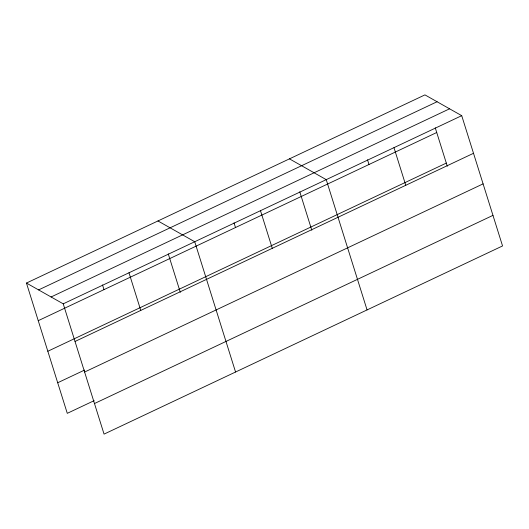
<?xml version="1.0" encoding="UTF-8"?>
<svg xmlns="http://www.w3.org/2000/svg" width="529" height="529" viewBox="0 0 529 529"><rect width="100%" height="100%" fill="white"/><g stroke="black" fill="none" stroke-linecap="round" stroke-linejoin="round"><path stroke-width="0.79" d="M26.45 283.055L424.939 94.883L461.718 115.666L502.55 245.945L104.061 434.117L63.229 303.831L26.45 283.055L67.282 413.334L94.175 400.638M38.591 289.912L437.08 101.74M51.095 296.974L449.584 108.802M63.229 303.831L461.718 115.666M38.24 320.68L436.729 132.508M47.822 351.256L446.317 163.084M75.025 341.463L473.515 153.291M57.694 382.758L84.594 370.055M84.607 372.039L483.096 183.867M94.479 403.541L492.968 215.369M289.456 158.859L326.234 179.642L367.066 309.928M157.953 220.957L194.732 241.74L235.564 372.026M435.255 127.806L447.303 166.238M393.979 147.651L405.769 185.282M367.516 159.791L368.991 164.499M299.771 191.782L311.812 230.214M260.486 210.687L272.276 248.319M234.023 222.828L235.491 227.536M168.268 253.88L180.31 292.312M128.983 272.785L140.774 310.411M102.52 284.926L103.995 289.627"/></g></svg>
